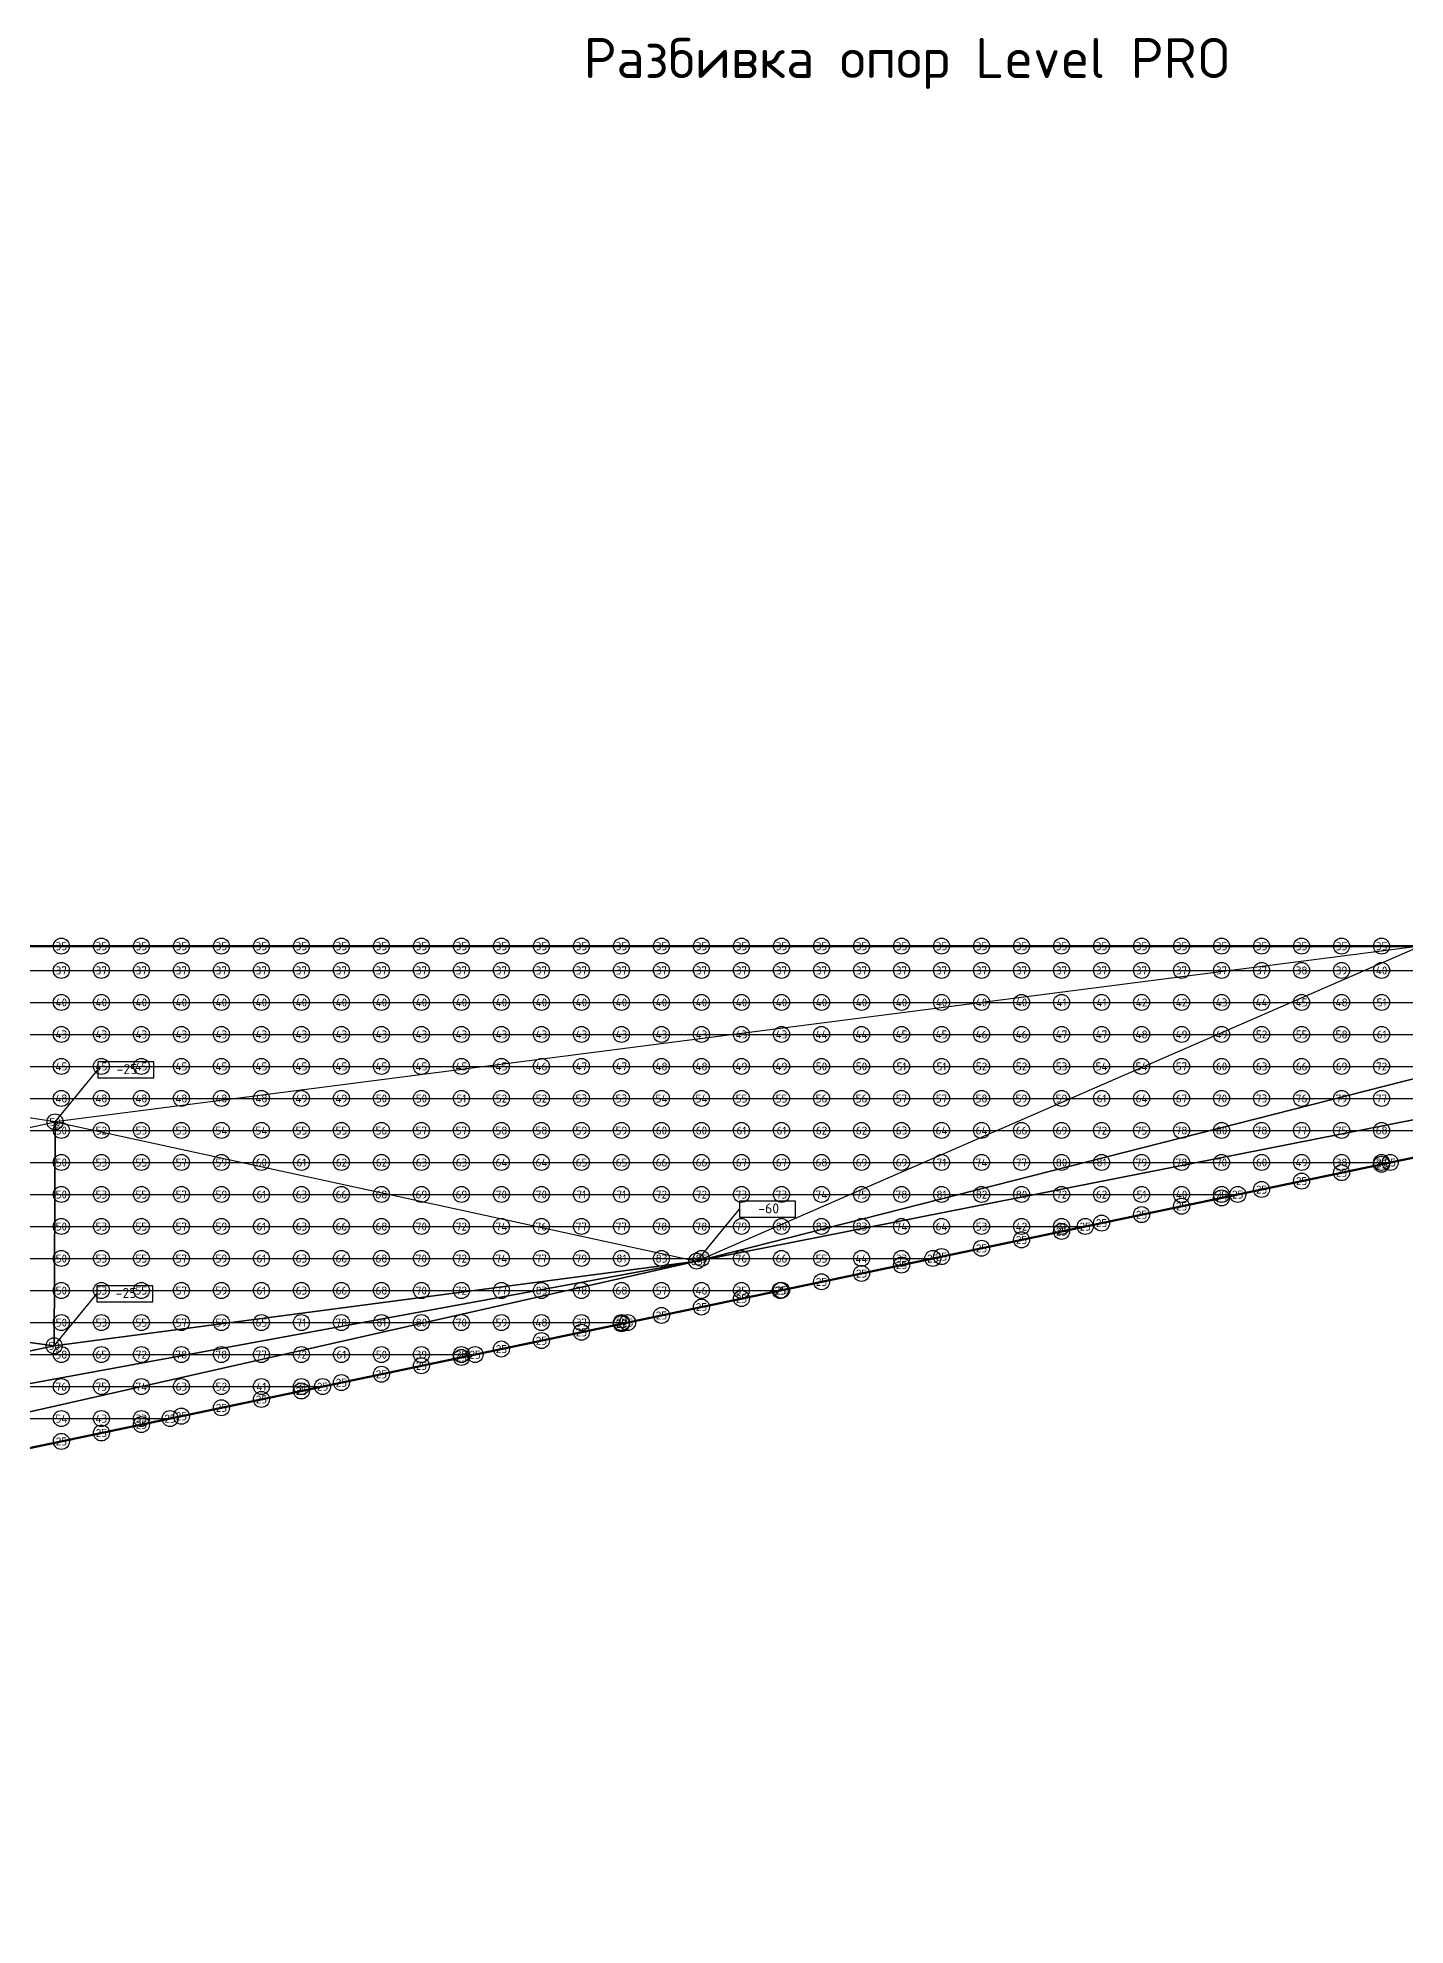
# Model space of a CAD drawing. Header units: millimetres. Extents: x 3543 to 589126, y -146359 to 38454.
# Drawn here: x 510965 to 528056, y 4826 to 28411 of the extents above; entities that cross this region are included whole.
import ezdxf
from ezdxf.enums import TextEntityAlignment as Align

# ---------------------------------------------------------------- set-up
doc = ezdxf.new("R2010")
doc.units = ezdxf.units.MM
doc.layers.add('контур', color=1, linetype='Continuous', lineweight=50)
for name, color, linetype in [('линии_высот', 4, 'Continuous'), ('опоры_текстvb', 7, 'Continuous'), ('опорыvb', 7, 'Continuous'), ('сеткаvb', 8, 'Continuous')]:
    doc.layers.add(name, color=color, linetype=linetype)
doc.styles.add('isocpeur', font='isocpeur.ttf')

# ---------------------------------------------------------------- blocks, each defined once
blk = doc.blocks.new('otmetka_oporvb')
at = {"linetype": 'ByBlock', "lineweight": -2}
blk.add_hatch(color=0, dxfattribs=at).paths.add_polyline_path([(-38, -32, 1), (38, 32, 1)])
at = {"color": 0, "linetype": 'ByBlock', "lineweight": -2}
blk.add_line((0, 0), (2142, 2596), dxfattribs=at)
at = {"color": 0}
blk.add_lwpolyline([(2142, 2196), (4942, 2196), (4942, 2996), (2142, 2996)], close=True, dxfattribs=at)
at = {"color": 0, "linetype": 'ByBlock', "lineweight": -2, "style": 'isocpeur'}
blk.add_attdef('OTM', text='', height=500, dxfattribs=at).set_placement((3600, 2639), align=Align.MIDDLE_CENTER)
blk = doc.blocks.new('opor_symbPRO')
at = {"color": 0, "ltscale": 20}
blk.add_circle((0, 0), 100, dxfattribs=at)
at = {"layer": 'опоры_текстvb', "color": 0, "linetype": 'ByBlock', "lineweight": -2, "style": 'isocpeur'}
blk.add_attdef('COL', text='', height=100, dxfattribs=at).set_placement((0, -1), align=Align.MIDDLE_CENTER)

msp = doc.modelspace()

# ---------------------------------------------------------------- linework, layer by layer
at = {"layer": 'контур'}
msp.add_lwpolyline([(482446.7, 4826.4), (477760.5, 27157.8), (496743.3, 27157.8), (496743.3, 17060.4), (528243.1, 17060.4), (528243.1, 27157.8), (565904.8, 27157.8), (565904.8, 22339.3)], close=True, dxfattribs=at)
at = {"layer": 'линии_высот'}
for points in [[(482446.7, 4826.4), (519200.6, 13124.4), (565904.8, 22339.3)], [(519200.6, 13124.4), (545707.4, 19867.8), (565904.8, 22339.3)], [(519200.6, 13124.4), (528243.1, 17060.4), (545707.4, 19867.8)], [(496743.3, 17060.4), (528243.1, 17060.4), (511181.2, 14864.1)], [(511181.2, 14864.1), (496743.3, 17060.4), (503309.6, 13131.2)], [(528243.1, 17060.4), (511181.2, 14864.1), (519200.6, 13124.4)], [(511170.1, 12066.3), (503309.6, 13131.2), (511181.2, 14864.1)], [(511170.1, 12066.3), (511181.2, 14864.1), (519200.6, 13124.4)], [(482446.7, 4826.4), (496978.3, 9045.7), (519200.6, 13124.4)], [(496978.3, 9045.7), (503309.6, 13131.2), (511170.1, 12066.3)], [(496978.3, 9045.7), (511170.1, 12066.3), (519200.6, 13124.4)]]:
    msp.add_lwpolyline(points, close=True, dxfattribs=at)
at = {"layer": 'сеткаvb'}
for p, q in [((496743.3, 17060.4), (528243.1, 17060.4)), ((481989, 16757.8), (539306.2, 16757.8)), ((482073.8, 16357.8), (537400, 16357.8)), ((482158.5, 15957.8), (535493.8, 15957.8)), ((482243.3, 15557.8), (533587.6, 15557.8)), ((482328, 15157.8), (531681.4, 15157.8)), ((482412.7, 14757.8), (529775.1, 14757.8)), ((482497.5, 14357.8), (527868.9, 14357.8)), ((482582.2, 13957.8), (525962.7, 13957.8)), ((482016.4, 13557.8), (524056.5, 13557.8)), ((480698.3, 13157.8), (522150.3, 13157.8)), ((480782.3, 12757.8), (520244.1, 12757.8)), ((480866.2, 12357.8), (518337.8, 12357.8)), ((480950.2, 11957.8), (516431.6, 11957.8)), ((481034.1, 11557.8), (514525.4, 11557.8)), ((481118, 11157.8), (512619.2, 11157.8))]:
    msp.add_line(p, q, dxfattribs=at)

# ---------------------------------------------------------------- block references
at = {"xscale": 0.25, "yscale": 0.25, "zscale": 0.25}
for p, values in [((511181.2, 14864.1), {'OTM': '-25'}), ((519200.6, 13124.4), {'OTM': '-60'}), ((511170.1, 12066.3), {'OTM': '-25'})]:
    msp.add_blockref('otmetka_oporvb', p, dxfattribs=at).add_auto_attribs(values)
at = {"layer": 'опорыvb', "color": 92}
for p, values in [((511260.5, 17060.4), {'COL': '35'}), ((511760.5, 17060.4), {'COL': '35'}), ((512260.5, 17060.4), {'COL': '35'}), ((512760.5, 17060.4), {'COL': '35'}), ((513260.5, 17060.4), {'COL': '35'}), ((513760.5, 17060.4), {'COL': '35'}), ((514260.5, 17060.4), {'COL': '35'}), ((514760.5, 17060.4), {'COL': '35'}), ((515260.5, 17060.4), {'COL': '35'}), ((515760.5, 17060.4), {'COL': '35'}), ((516260.5, 17060.4), {'COL': '35'}), ((516760.5, 17060.4), {'COL': '35'}), ((517260.5, 17060.4), {'COL': '35'}), ((517760.5, 17060.4), {'COL': '35'}), ((518260.5, 17060.4), {'COL': '35'}), ((518760.5, 17060.4), {'COL': '35'}), ((519260.5, 17060.4), {'COL': '35'}), ((519760.5, 17060.4), {'COL': '35'}), ((520260.5, 17060.4), {'COL': '35'}), ((520760.5, 17060.4), {'COL': '35'}), ((521260.5, 17060.4), {'COL': '35'}), ((521760.5, 17060.4), {'COL': '35'}), ((522260.5, 17060.4), {'COL': '35'}), ((522760.5, 17060.4), {'COL': '35'}), ((523260.5, 17060.4), {'COL': '35'}), ((523760.5, 17060.4), {'COL': '35'}), ((524260.5, 17060.4), {'COL': '35'}), ((524760.5, 17060.4), {'COL': '35'}), ((525260.5, 17060.4), {'COL': '35'}), ((525760.5, 17060.4), {'COL': '35'}), ((526260.5, 17060.4), {'COL': '35'}), ((526760.5, 17060.4), {'COL': '35'}), ((527260.5, 17060.4), {'COL': '35'}), ((527760.5, 17060.4), {'COL': '35'}), ((511260.5, 16757.8), {'COL': '37'}), ((511760.5, 16757.8), {'COL': '37'}), ((512260.5, 16757.8), {'COL': '37'}), ((512760.5, 16757.8), {'COL': '37'}), ((513260.5, 16757.8), {'COL': '37'}), ((513760.5, 16757.8), {'COL': '37'}), ((514260.5, 16757.8), {'COL': '37'}), ((514760.5, 16757.8), {'COL': '37'}), ((515260.5, 16757.8), {'COL': '37'}), ((515760.5, 16757.8), {'COL': '37'}), ((516260.5, 16757.8), {'COL': '37'}), ((516760.5, 16757.8), {'COL': '37'}), ((517260.5, 16757.8), {'COL': '37'}), ((517760.5, 16757.8), {'COL': '37'}), ((518260.5, 16757.8), {'COL': '37'}), ((518760.5, 16757.8), {'COL': '37'}), ((519260.5, 16757.8), {'COL': '37'}), ((519760.5, 16757.8), {'COL': '37'}), ((520260.5, 16757.8), {'COL': '37'}), ((520760.5, 16757.8), {'COL': '37'}), ((521260.5, 16757.8), {'COL': '37'}), ((521760.5, 16757.8), {'COL': '37'}), ((522260.5, 16757.8), {'COL': '37'}), ((522760.5, 16757.8), {'COL': '37'}), ((523260.5, 16757.8), {'COL': '37'}), ((523760.5, 16757.8), {'COL': '37'}), ((524260.5, 16757.8), {'COL': '37'}), ((524760.5, 16757.8), {'COL': '37'}), ((525260.5, 16757.8), {'COL': '37'}), ((525760.5, 16757.8), {'COL': '37'}), ((526260.5, 16757.8), {'COL': '37'}), ((526760.5, 16757.8), {'COL': '38'}), ((527260.5, 16757.8), {'COL': '39'}), ((527760.5, 16757.8), {'COL': '40'}), ((511260.5, 16357.8), {'COL': '40'}), ((511760.5, 16357.8), {'COL': '40'}), ((512260.5, 16357.8), {'COL': '40'}), ((512760.5, 16357.8), {'COL': '40'}), ((513260.5, 16357.8), {'COL': '40'}), ((513760.5, 16357.8), {'COL': '40'}), ((514260.5, 16357.8), {'COL': '40'}), ((514760.5, 16357.8), {'COL': '40'}), ((515260.5, 16357.8), {'COL': '40'}), ((515760.5, 16357.8), {'COL': '40'}), ((516260.5, 16357.8), {'COL': '40'}), ((516760.5, 16357.8), {'COL': '40'}), ((517260.5, 16357.8), {'COL': '40'}), ((517760.5, 16357.8), {'COL': '40'}), ((518260.5, 16357.8), {'COL': '40'}), ((518760.5, 16357.8), {'COL': '40'}), ((519260.5, 16357.8), {'COL': '40'}), ((519760.5, 16357.8), {'COL': '40'}), ((520260.5, 16357.8), {'COL': '40'}), ((520760.5, 16357.8), {'COL': '40'}), ((521260.5, 16357.8), {'COL': '40'}), ((521760.5, 16357.8), {'COL': '40'}), ((522260.5, 16357.8), {'COL': '40'}), ((522760.5, 16357.8), {'COL': '40'}), ((523260.5, 16357.8), {'COL': '40'}), ((523760.5, 16357.8), {'COL': '41'}), ((524260.5, 16357.8), {'COL': '41'}), ((524760.5, 16357.8), {'COL': '42'}), ((525260.5, 16357.8), {'COL': '42'}), ((525760.5, 16357.8), {'COL': '43'}), ((526260.5, 16357.8), {'COL': '44'}), ((526760.5, 16357.8), {'COL': '45'}), ((527260.5, 16357.8), {'COL': '48'}), ((511260.5, 15957.8), {'COL': '43'}), ((511760.5, 15957.8), {'COL': '43'}), ((512260.5, 15957.8), {'COL': '43'}), ((512760.5, 15957.8), {'COL': '43'}), ((513260.5, 15957.8), {'COL': '43'}), ((513760.5, 15957.8), {'COL': '43'}), ((514260.5, 15957.8), {'COL': '43'}), ((514760.5, 15957.8), {'COL': '43'}), ((515260.5, 15957.8), {'COL': '43'}), ((515760.5, 15957.8), {'COL': '43'}), ((516260.5, 15957.8), {'COL': '43'}), ((516760.5, 15957.8), {'COL': '43'}), ((517260.5, 15957.8), {'COL': '43'}), ((517760.5, 15957.8), {'COL': '43'}), ((518260.5, 15957.8), {'COL': '43'}), ((518760.5, 15957.8), {'COL': '43'}), ((519260.5, 15957.8), {'COL': '43'}), ((519760.5, 15957.8), {'COL': '43'}), ((520260.5, 15957.8), {'COL': '43'}), ((520760.5, 15957.8), {'COL': '44'}), ((521260.5, 15957.8), {'COL': '44'}), ((521760.5, 15957.8), {'COL': '45'}), ((522260.5, 15957.8), {'COL': '45'}), ((522760.5, 15957.8), {'COL': '46'}), ((523260.5, 15957.8), {'COL': '46'}), ((523760.5, 15957.8), {'COL': '47'}), ((524260.5, 15957.8), {'COL': '47'}), ((524760.5, 15957.8), {'COL': '48'}), ((525260.5, 15957.8), {'COL': '49'}), ((525760.5, 15957.8), {'COL': '49'}), ((511260.5, 15557.8), {'COL': '45'}), ((511760.5, 15557.8), {'COL': '45'}), ((512260.5, 15557.8), {'COL': '45'}), ((512760.5, 15557.8), {'COL': '45'}), ((513260.5, 15557.8), {'COL': '45'}), ((513760.5, 15557.8), {'COL': '45'}), ((514260.5, 15557.8), {'COL': '45'}), ((514760.5, 15557.8), {'COL': '45'}), ((515260.5, 15557.8), {'COL': '45'}), ((515760.5, 15557.8), {'COL': '45'}), ((516260.5, 15557.8), {'COL': '45'}), ((516760.5, 15557.8), {'COL': '45'}), ((517260.5, 15557.8), {'COL': '46'}), ((517760.5, 15557.8), {'COL': '47'}), ((518260.5, 15557.8), {'COL': '47'}), ((518760.5, 15557.8), {'COL': '48'}), ((519260.5, 15557.8), {'COL': '48'}), ((519760.5, 15557.8), {'COL': '49'}), ((520260.5, 15557.8), {'COL': '49'}), ((511260.5, 15157.8), {'COL': '48'}), ((511760.5, 15157.8), {'COL': '48'}), ((512260.5, 15157.8), {'COL': '48'}), ((512760.5, 15157.8), {'COL': '48'}), ((513260.5, 15157.8), {'COL': '48'}), ((513760.5, 15157.8), {'COL': '48'}), ((514260.5, 15157.8), {'COL': '49'}), ((514760.5, 15157.8), {'COL': '49'}), ((526760.5, 14357.8), {'COL': '49'}), ((527260.5, 14357.8), {'COL': '38'}), ((525260.5, 13957.8), {'COL': '40'}), ((523260.5, 13557.8), {'COL': '42'}), ((521260.5, 13157.8), {'COL': '44'}), ((519260.5, 12757.8), {'COL': '46'}), ((519760.5, 12757.8), {'COL': '35'}), ((517260.5, 12357.8), {'COL': '48'}), ((517760.5, 12357.8), {'COL': '37'}), ((515760.5, 11957.8), {'COL': '39'}), ((513760.5, 11557.8), {'COL': '41'}), ((511760.5, 11157.8), {'COL': '43'})]:
    msp.add_blockref('opor_symbPRO', p, dxfattribs=at).add_auto_attribs(values)
at = {"layer": 'опорыvb', "color": 131}
for p, values in [((527760.5, 16357.8), {'COL': '51'}), ((526260.5, 15957.8), {'COL': '52'}), ((526760.5, 15957.8), {'COL': '55'}), ((527260.5, 15957.8), {'COL': '58'}), ((527760.5, 15957.8), {'COL': '61'}), ((520760.5, 15557.8), {'COL': '50'}), ((521260.5, 15557.8), {'COL': '50'}), ((521760.5, 15557.8), {'COL': '51'}), ((522260.5, 15557.8), {'COL': '51'}), ((522760.5, 15557.8), {'COL': '52'}), ((523260.5, 15557.8), {'COL': '52'}), ((523760.5, 15557.8), {'COL': '53'}), ((524260.5, 15557.8), {'COL': '54'}), ((524760.5, 15557.8), {'COL': '54'}), ((525260.5, 15557.8), {'COL': '57'}), ((525760.5, 15557.8), {'COL': '60'}), ((526260.5, 15557.8), {'COL': '63'}), ((526760.5, 15557.8), {'COL': '66'}), ((527260.5, 15557.8), {'COL': '69'}), ((527760.5, 15557.8), {'COL': '72'}), ((515260.5, 15157.8), {'COL': '50'}), ((515760.5, 15157.8), {'COL': '50'}), ((516260.5, 15157.8), {'COL': '51'}), ((516760.5, 15157.8), {'COL': '52'}), ((517260.5, 15157.8), {'COL': '52'}), ((517760.5, 15157.8), {'COL': '53'}), ((518260.5, 15157.8), {'COL': '53'}), ((518760.5, 15157.8), {'COL': '54'}), ((519260.5, 15157.8), {'COL': '54'}), ((519760.5, 15157.8), {'COL': '55'}), ((520260.5, 15157.8), {'COL': '55'}), ((520760.5, 15157.8), {'COL': '56'}), ((521260.5, 15157.8), {'COL': '56'}), ((521760.5, 15157.8), {'COL': '57'}), ((522260.5, 15157.8), {'COL': '57'}), ((522760.5, 15157.8), {'COL': '58'}), ((523260.5, 15157.8), {'COL': '59'}), ((523760.5, 15157.8), {'COL': '59'}), ((524260.5, 15157.8), {'COL': '61'}), ((524760.5, 15157.8), {'COL': '64'}), ((525260.5, 15157.8), {'COL': '67'}), ((525760.5, 15157.8), {'COL': '70'}), ((526260.5, 15157.8), {'COL': '73'}), ((526760.5, 15157.8), {'COL': '76'}), ((527260.5, 15157.8), {'COL': '79'}), ((527760.5, 15157.8), {'COL': '77'}), ((511181.2, 14864.1), {'COL': '50'}), ((511260.5, 14757.8), {'COL': '50'}), ((511760.5, 14757.8), {'COL': '52'}), ((512260.5, 14757.8), {'COL': '53'}), ((512760.5, 14757.8), {'COL': '53'}), ((513260.5, 14757.8), {'COL': '54'}), ((513760.5, 14757.8), {'COL': '54'}), ((514260.5, 14757.8), {'COL': '55'}), ((514760.5, 14757.8), {'COL': '55'}), ((515260.5, 14757.8), {'COL': '56'}), ((515760.5, 14757.8), {'COL': '57'}), ((516260.5, 14757.8), {'COL': '57'}), ((516760.5, 14757.8), {'COL': '58'}), ((517260.5, 14757.8), {'COL': '58'}), ((517760.5, 14757.8), {'COL': '59'}), ((518260.5, 14757.8), {'COL': '59'}), ((518760.5, 14757.8), {'COL': '60'}), ((519260.5, 14757.8), {'COL': '60'}), ((519760.5, 14757.8), {'COL': '61'}), ((520260.5, 14757.8), {'COL': '61'}), ((520760.5, 14757.8), {'COL': '62'}), ((521260.5, 14757.8), {'COL': '62'}), ((521760.5, 14757.8), {'COL': '63'}), ((522260.5, 14757.8), {'COL': '64'}), ((522760.5, 14757.8), {'COL': '64'}), ((523260.5, 14757.8), {'COL': '66'}), ((523760.5, 14757.8), {'COL': '69'}), ((524260.5, 14757.8), {'COL': '72'}), ((524760.5, 14757.8), {'COL': '75'}), ((525260.5, 14757.8), {'COL': '78'}), ((526260.5, 14757.8), {'COL': '78'}), ((526760.5, 14757.8), {'COL': '77'}), ((527260.5, 14757.8), {'COL': '75'}), ((527760.5, 14757.8), {'COL': '68'}), ((511260.5, 14357.8), {'COL': '50'}), ((511760.5, 14357.8), {'COL': '53'}), ((512260.5, 14357.8), {'COL': '55'}), ((512760.5, 14357.8), {'COL': '57'}), ((513260.5, 14357.8), {'COL': '59'}), ((513760.5, 14357.8), {'COL': '60'}), ((514260.5, 14357.8), {'COL': '61'}), ((514760.5, 14357.8), {'COL': '62'}), ((515260.5, 14357.8), {'COL': '62'}), ((515760.5, 14357.8), {'COL': '63'}), ((516260.5, 14357.8), {'COL': '63'}), ((516760.5, 14357.8), {'COL': '64'}), ((517260.5, 14357.8), {'COL': '64'}), ((517760.5, 14357.8), {'COL': '65'}), ((518260.5, 14357.8), {'COL': '65'}), ((518760.5, 14357.8), {'COL': '66'}), ((519260.5, 14357.8), {'COL': '66'}), ((519760.5, 14357.8), {'COL': '67'}), ((520260.5, 14357.8), {'COL': '67'}), ((520760.5, 14357.8), {'COL': '68'}), ((521260.5, 14357.8), {'COL': '69'}), ((521760.5, 14357.8), {'COL': '69'}), ((522260.5, 14357.8), {'COL': '71'}), ((522760.5, 14357.8), {'COL': '74'}), ((523260.5, 14357.8), {'COL': '77'}), ((524760.5, 14357.8), {'COL': '79'}), ((525260.5, 14357.8), {'COL': '78'}), ((525760.5, 14357.8), {'COL': '70'}), ((526260.5, 14357.8), {'COL': '60'}), ((511260.5, 13957.8), {'COL': '50'}), ((511760.5, 13957.8), {'COL': '53'}), ((512260.5, 13957.8), {'COL': '55'}), ((512760.5, 13957.8), {'COL': '57'}), ((513260.5, 13957.8), {'COL': '59'}), ((513760.5, 13957.8), {'COL': '61'}), ((514260.5, 13957.8), {'COL': '63'}), ((514760.5, 13957.8), {'COL': '66'}), ((515260.5, 13957.8), {'COL': '68'}), ((515760.5, 13957.8), {'COL': '69'}), ((516260.5, 13957.8), {'COL': '69'}), ((516760.5, 13957.8), {'COL': '70'}), ((517260.5, 13957.8), {'COL': '70'}), ((517760.5, 13957.8), {'COL': '71'}), ((518260.5, 13957.8), {'COL': '71'}), ((518760.5, 13957.8), {'COL': '72'}), ((519260.5, 13957.8), {'COL': '72'}), ((519760.5, 13957.8), {'COL': '73'}), ((520260.5, 13957.8), {'COL': '73'}), ((520760.5, 13957.8), {'COL': '74'}), ((521260.5, 13957.8), {'COL': '75'}), ((521760.5, 13957.8), {'COL': '78'}), ((523760.5, 13957.8), {'COL': '72'}), ((524260.5, 13957.8), {'COL': '62'}), ((524760.5, 13957.8), {'COL': '51'}), ((511260.5, 13557.8), {'COL': '50'}), ((511760.5, 13557.8), {'COL': '53'}), ((512260.5, 13557.8), {'COL': '55'}), ((512760.5, 13557.8), {'COL': '57'}), ((513260.5, 13557.8), {'COL': '59'}), ((513760.5, 13557.8), {'COL': '61'}), ((514260.5, 13557.8), {'COL': '63'}), ((514760.5, 13557.8), {'COL': '66'}), ((515260.5, 13557.8), {'COL': '68'}), ((515760.5, 13557.8), {'COL': '70'}), ((516260.5, 13557.8), {'COL': '72'}), ((516760.5, 13557.8), {'COL': '74'}), ((517260.5, 13557.8), {'COL': '76'}), ((517760.5, 13557.8), {'COL': '77'}), ((518260.5, 13557.8), {'COL': '77'}), ((518760.5, 13557.8), {'COL': '78'}), ((519260.5, 13557.8), {'COL': '78'}), ((519760.5, 13557.8), {'COL': '79'}), ((521760.5, 13557.8), {'COL': '74'}), ((522260.5, 13557.8), {'COL': '64'}), ((522760.5, 13557.8), {'COL': '53'}), ((511260.5, 13157.8), {'COL': '50'}), ((511760.5, 13157.8), {'COL': '53'}), ((512260.5, 13157.8), {'COL': '55'}), ((512760.5, 13157.8), {'COL': '57'}), ((513260.5, 13157.8), {'COL': '59'}), ((513760.5, 13157.8), {'COL': '61'}), ((514260.5, 13157.8), {'COL': '63'}), ((514760.5, 13157.8), {'COL': '66'}), ((515260.5, 13157.8), {'COL': '68'}), ((515760.5, 13157.8), {'COL': '70'}), ((516260.5, 13157.8), {'COL': '72'}), ((516760.5, 13157.8), {'COL': '74'}), ((517260.5, 13157.8), {'COL': '77'}), ((517760.5, 13157.8), {'COL': '79'}), ((519760.5, 13157.8), {'COL': '76'}), ((520260.5, 13157.8), {'COL': '66'}), ((520760.5, 13157.8), {'COL': '55'}), ((511260.5, 12757.8), {'COL': '50'}), ((511760.5, 12757.8), {'COL': '53'}), ((512260.5, 12757.8), {'COL': '55'}), ((512760.5, 12757.8), {'COL': '57'}), ((513260.5, 12757.8), {'COL': '59'}), ((513760.5, 12757.8), {'COL': '61'}), ((514260.5, 12757.8), {'COL': '63'}), ((514760.5, 12757.8), {'COL': '66'}), ((515260.5, 12757.8), {'COL': '68'}), ((515760.5, 12757.8), {'COL': '70'}), ((516260.5, 12757.8), {'COL': '72'}), ((516760.5, 12757.8), {'COL': '77'}), ((517760.5, 12757.8), {'COL': '78'}), ((518260.5, 12757.8), {'COL': '68'}), ((518760.5, 12757.8), {'COL': '57'}), ((511260.5, 12357.8), {'COL': '50'}), ((511760.5, 12357.8), {'COL': '53'}), ((512260.5, 12357.8), {'COL': '55'}), ((512760.5, 12357.8), {'COL': '57'}), ((513260.5, 12357.8), {'COL': '59'}), ((513760.5, 12357.8), {'COL': '65'}), ((514260.5, 12357.8), {'COL': '71'}), ((514760.5, 12357.8), {'COL': '78'}), ((516260.5, 12357.8), {'COL': '70'}), ((516760.5, 12357.8), {'COL': '59'}), ((511170.1, 12066.3), {'COL': '50'}), ((511260.5, 11957.8), {'COL': '58'}), ((511760.5, 11957.8), {'COL': '65'}), ((512260.5, 11957.8), {'COL': '72'}), ((512760.5, 11957.8), {'COL': '78'}), ((513260.5, 11957.8), {'COL': '78'}), ((513760.5, 11957.8), {'COL': '77'}), ((514260.5, 11957.8), {'COL': '72'}), ((514760.5, 11957.8), {'COL': '61'}), ((515260.5, 11957.8), {'COL': '50'}), ((511260.5, 11557.8), {'COL': '76'}), ((511760.5, 11557.8), {'COL': '75'}), ((512260.5, 11557.8), {'COL': '74'}), ((512760.5, 11557.8), {'COL': '63'}), ((513260.5, 11557.8), {'COL': '52'}), ((511260.5, 11157.8), {'COL': '54'})]:
    msp.add_blockref('opor_symbPRO', p, dxfattribs=at).add_auto_attribs(values)
at = {"layer": 'опорыvb', "color": 30}
for p, values in [((525760.5, 14757.8), {'COL': '80'}), ((523760.5, 14357.8), {'COL': '80'}), ((524260.5, 14357.8), {'COL': '81'}), ((522260.5, 13957.8), {'COL': '81'}), ((522760.5, 13957.8), {'COL': '82'}), ((523260.5, 13957.8), {'COL': '80'}), ((520260.5, 13557.8), {'COL': '80'}), ((520760.5, 13557.8), {'COL': '83'}), ((521260.5, 13557.8), {'COL': '83'}), ((518260.5, 13157.8), {'COL': '81'}), ((518760.5, 13157.8), {'COL': '83'}), ((519200.6, 13124.4), {'COL': '85'}), ((519260.5, 13157.8), {'COL': '85'}), ((517260.5, 12757.8), {'COL': '83'}), ((515260.5, 12357.8), {'COL': '81'}), ((515760.5, 12357.8), {'COL': '80'})]:
    msp.add_blockref('opor_symbPRO', p, dxfattribs=at).add_auto_attribs(values)
at = {"layer": 'опорыvb', "color": 1}
for p, values in [((527760.5, 14357.8), {'COL': '27'}), ((527760.5, 14335.1), {'COL': '25'}), ((527868.9, 14357.8), {'COL': '25'}), ((526760.5, 14125.2), {'COL': '25'}), ((527260.5, 14230.2), {'COL': '25'}), ((525760.5, 13957.8), {'COL': '29'}), ((525760.5, 13915.4), {'COL': '25'}), ((525962.7, 13957.8), {'COL': '25'}), ((526260.5, 14020.3), {'COL': '25'}), ((524260.5, 13600.6), {'COL': '25'}), ((524760.5, 13705.6), {'COL': '25'}), ((525260.5, 13810.5), {'COL': '25'}), ((523260.5, 13390.8), {'COL': '25'}), ((523760.5, 13557.8), {'COL': '31'}), ((523760.5, 13495.7), {'COL': '25'}), ((524056.5, 13557.8), {'COL': '25'}), ((521760.5, 13157.8), {'COL': '33'}), ((522150.3, 13157.8), {'COL': '25'}), ((522260.5, 13181), {'COL': '25'}), ((522760.5, 13285.9), {'COL': '25'}), ((521260.5, 12971.1), {'COL': '25'}), ((521760.5, 13076), {'COL': '25'}), ((519760.5, 12656.4), {'COL': '25'}), ((520244.1, 12757.8), {'COL': '25'}), ((520260.5, 12761.3), {'COL': '25'}), ((520760.5, 12866.2), {'COL': '25'}), ((518760.5, 12446.5), {'COL': '25'}), ((519260.5, 12551.4), {'COL': '25'}), ((517760.5, 12236.7), {'COL': '25'}), ((518260.5, 12357.8), {'COL': '27'}), ((518260.5, 12341.6), {'COL': '25'}), ((518337.8, 12357.8), {'COL': '25'}), ((516260.5, 11957.8), {'COL': '29'}), ((516431.6, 11957.8), {'COL': '25'}), ((516760.5, 12026.8), {'COL': '25'}), ((517260.5, 12131.8), {'COL': '25'}), ((515260.5, 11712.1), {'COL': '25'}), ((515760.5, 11817), {'COL': '25'}), ((516260.5, 11921.9), {'COL': '25'}), ((514260.5, 11557.8), {'COL': '31'}), ((514260.5, 11502.2), {'COL': '25'}), ((514525.4, 11557.8), {'COL': '25'}), ((514760.5, 11607.2), {'COL': '25'}), ((513260.5, 11292.4), {'COL': '25'}), ((513760.5, 11397.3), {'COL': '25'}), ((512260.5, 11157.8), {'COL': '33'}), ((512260.5, 11082.6), {'COL': '25'}), ((512619.2, 11157.8), {'COL': '25'}), ((512760.5, 11187.5), {'COL': '25'}), ((511260.5, 10872.7), {'COL': '25'}), ((511760.5, 10977.6), {'COL': '25'})]:
    msp.add_blockref('opor_symbPRO', p, dxfattribs=at).add_auto_attribs(values)

# ---------------------------------------------------------------- texts
at = {"layer": 'контур', "style": 'isocpeur'}
msp.add_text('Разбивка опор Level PRO', height=500, dxfattribs=at).set_placement((521832.7, 28157.8), align=Align.MIDDLE_CENTER)

doc.saveas('drawing.dxf')
